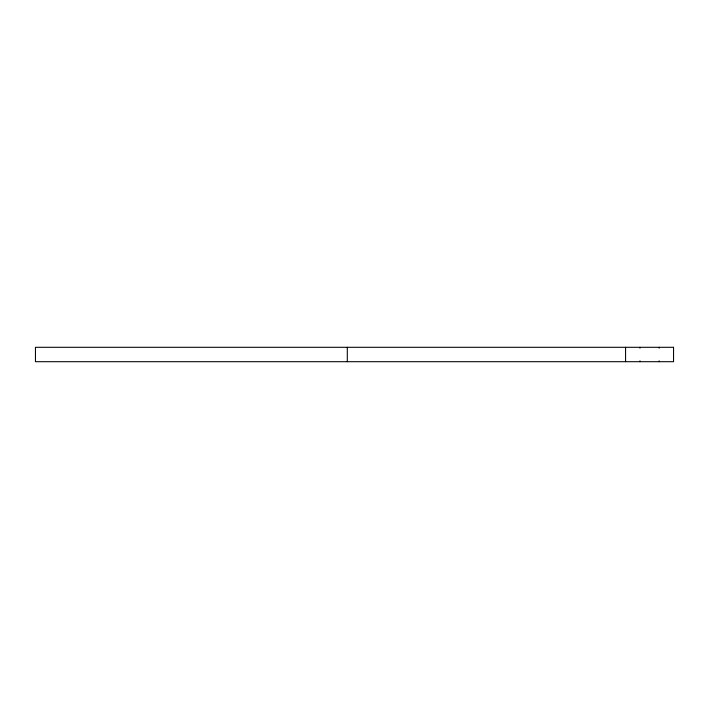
<?xml version="1.0" encoding="UTF-8"?>
<svg xmlns="http://www.w3.org/2000/svg" width="709" height="709" viewBox="0 0 709 709"><rect width="100%" height="100%" fill="white"/><g stroke="black" fill="none" stroke-linecap="round" stroke-linejoin="round"><path stroke-width="1.06" d="M659.157 347.304L659.157 348.199M659.157 360.801L659.157 361.696M639.97 347.304L639.97 348.199M639.97 360.801L639.97 361.696M625.568 347.304L625.568 361.696M347.304 347.304L347.304 361.696M673.55 347.304L35.45 347.304L35.45 361.696L673.55 361.696L673.55 347.304"/></g></svg>
